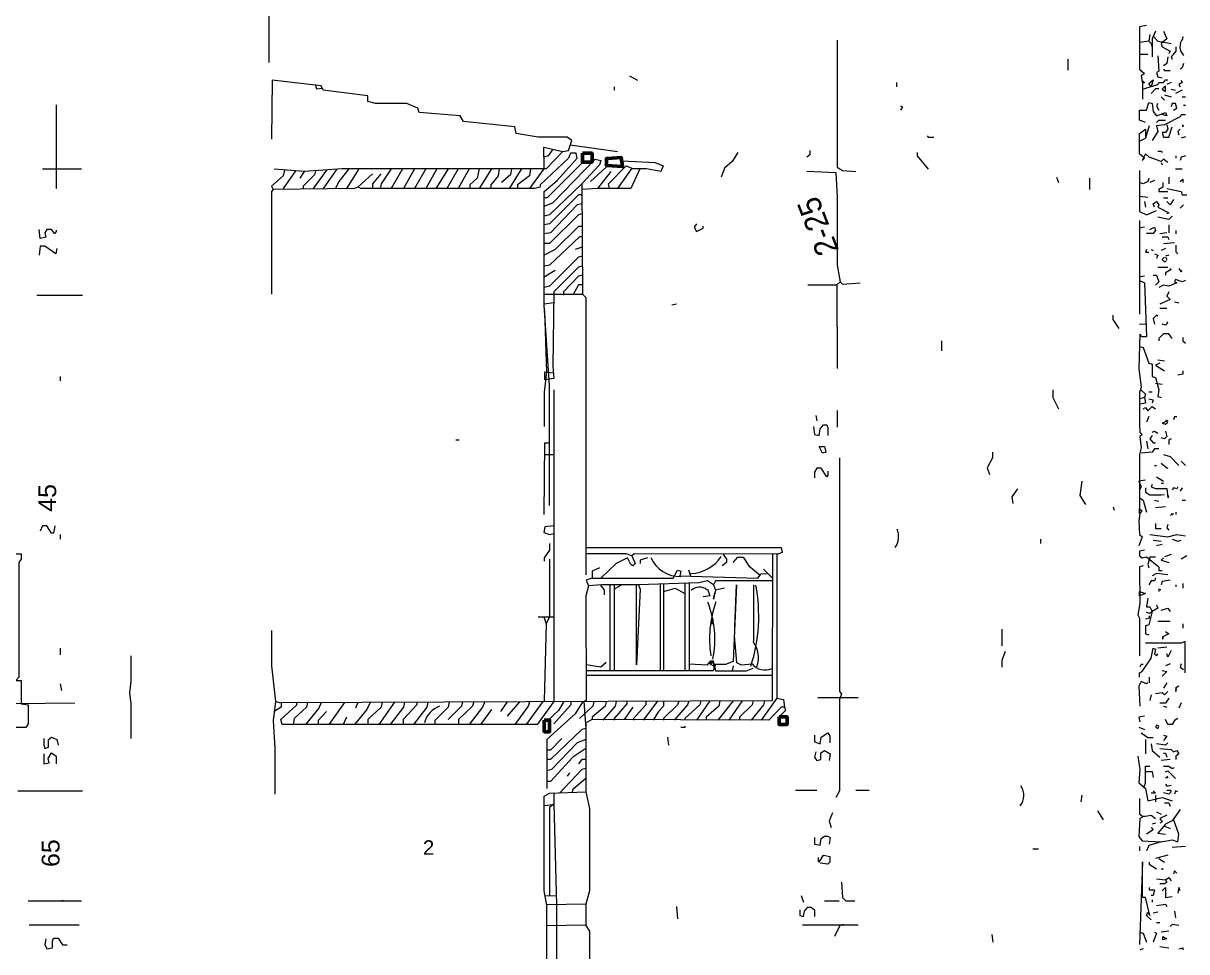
# Model space of a CAD drawing. Header units: metres. Extents: x 0.1 to 48.1, y 1.3 to 34.5.
# Drawn here: x 41.15 to 48.1, y 23.38 to 28.92 of the extents above; entities that cross this region are included whole.
import ezdxf

# ---------------------------------------------------------------- set-up
doc = ezdxf.new("R2010")
doc.units = ezdxf.units.M
doc.linetypes.add('DASHDOT', pattern=[1, 0.5, -0.25, 0, -0.25])
for name, color, linetype, lineweight in [('P2D_AXONES', 1, 'DASHDOT', 13), ('P2D_GRAMMES', 7, 'Continuous', 18), ('P2D_MIKRA', 8, 'Continuous', 13), ('P2D_TOIXOI', 7, 'Continuous', 50), ('P2D_TOXA', 7, 'Continuous', 18)]:
    doc.layers.add(name, color=color, linetype=linetype, lineweight=lineweight)
doc.layers.add('P2D_KEIMENA', color=7, linetype='Continuous')
doc.styles.add('ARIAL', font='arial.ttf')

msp = doc.modelspace()

# ---------------------------------------------------------------- linework, layer by layer
at = {"layer": 'P2D_AXONES'}
msp.add_line((46.009241, 27.359921), (46.011349, 26.394058), dxfattribs=at)
for points in [[(41.349595, 28.435366), (41.349595, 27.677356), (41.341492, 27.664058), (41.321545, 27.689846), (41.294948, 27.689846), (41.281649, 27.670707), (41.288298, 27.64411), (41.255052, 27.637461), (41.248403, 27.690654)], [(42.635536, 25.296937), (42.635536, 25.084162), (42.658037, 24.871387), (42.644738, 24.758351), (42.654594, 24.59212), (42.654594, 24.319503)]]:
    msp.add_lwpolyline(points, dxfattribs=at)
at = {"layer": 'P2D_GRAMMES'}
for p, q in [((42.620087, 29.020497), (42.620087, 28.688037)), ((47.87767, 28.854267), (47.871021, 28.814372)), ((47.871021, 28.814372), (47.81503, 28.807723)), ((47.950439, 28.810001), (47.96177, 28.815159)), ((47.81503, 28.736697), (47.864372, 28.736697)), ((47.823532, 28.640448), (47.833804, 28.631154)), ((47.872499, 28.309031), (47.850299, 28.23589)), ((44.418084, 28.19666), (44.699346, 28.156099)), ((47.81503, 28.217813), (47.850299, 28.23589)), ((41.268351, 28.051555), (41.501073, 28.051555)), ((43.156728, 28.051555), (43.083586, 27.934121)), ((43.416047, 28.051555), (43.349555, 27.934121)), ((43.489188, 28.051555), (43.422696, 27.934121)), ((43.555681, 28.051555), (43.489188, 27.934121)), ((43.622173, 28.051555), (43.555681, 27.934121)), ((43.688665, 28.051555), (43.615524, 27.934121)), ((43.748508, 28.051555), (43.682016, 27.934121)), ((43.815, 28.051555), (43.748508, 27.934121)), ((43.947984, 28.051555), (43.874843, 27.934121)), ((44.127513, 28.051555), (44.054372, 27.934121)), ((42.778013, 28.040332), (42.704581, 27.934121)), ((42.830916, 28.036414), (42.804319, 27.996518)), ((42.963307, 28.04528), (42.88411, 27.934121)), ((43.022882, 28.049271), (42.943953, 27.934121)), ((43.237886, 28.023115), (43.150079, 27.943325)), ((44.65945, 28.036414), (44.57966, 27.934121)), ((47.81503, 27.890131), (47.864372, 27.883482)), ((47.81503, 27.743848), (47.81503, 27.185314)), ((47.844424, 27.703953), (47.81503, 27.697304)), ((44.488958, 27.584282), (44.446675, 27.570969)), ((44.32699, 27.444634), (44.262406, 27.404738)), ((45.836361, 27.359921), (46.009241, 27.359921)), ((46.029188, 27.378141), (46.009241, 27.359921)), ((41.235105, 27.298351), (41.507723, 27.298351)), ((44.262406, 27.305), (44.490717, 27.305)), ((44.320951, 27.251806), (44.262406, 27.245157)), ((47.81503, 27.125833), (47.852623, 27.126807)), ((44.320951, 26.733168), (44.320951, 24.877072)), ((44.263464, 26.347268), (44.320951, 26.34707)), ((47.904267, 26.281021), (47.917565, 26.281021)), ((47.944162, 26.294319), (47.977408, 26.267723)), ((45.570393, 25.662644), (45.62538, 25.60943)), ((44.654952, 25.567746), (44.654952, 25.054943)), ((44.680498, 25.567746), (44.680498, 25.054943)), ((44.725942, 25.567746), (44.680498, 25.542958)), ((44.953846, 25.572096), (44.953932, 25.054943)), ((44.975197, 25.57282), (44.975308, 25.054943)), ((45.102218, 25.577131), (45.102475, 25.054943)), ((45.510816, 25.569555), (45.510816, 25.230445)), ((44.227251, 25.378102), (44.320951, 25.376728)), ((44.260803, 25.37761), (44.273796, 25.336832)), ((45.25123, 25.097461), (45.273401, 25.084256)), ((45.390864, 25.084162), (45.384215, 25.054943)), ((45.623956, 25.027914), (44.512652, 25.027867)), ((43.070253, 24.866356), (42.977199, 24.735691)), ((43.15007, 24.866691), (43.13678, 24.831492)), ((43.369491, 24.867612), (43.276414, 24.735691)), ((44.041077, 24.870431), (44.001178, 24.811545)), ((44.114217, 24.870737), (44.041073, 24.784948)), ((44.253848, 24.871323), (44.15411, 24.735691)), ((44.938705, 24.874197), (44.852277, 24.760787)), ((45.251213, 24.875509), (45.17144, 24.760787)), ((45.390872, 24.876095), (45.297775, 24.760787)), ((45.444037, 24.876318), (45.364267, 24.760787)), ((45.651816, 24.891335), (45.557094, 24.760787)), ((45.896204, 24.896941), (46.135576, 24.896941)), ((43.947984, 24.824843), (43.881492, 24.735691)), ((44.792435, 24.838141), (44.739238, 24.764239)), ((43.083586, 24.778298), (43.063639, 24.735691)), ((41.507723, 24.336126), (41.122068, 24.336126)), ((44.262406, 24.251953), (44.316848, 24.25653)), ((47.961286, 24.129147), (47.997356, 24.113377)), ((41.181911, 23.681909), (41.501073, 23.681909)), ((41.394686, 23.681909), (41.381387, 23.681909)), ((44.267735, 23.711523), (44.334361, 23.714001)), ((45.936099, 23.681909), (46.022539, 23.681909)), ((44.511017, 23.66123), (44.277519, 23.657377)), ((41.18856, 23.538583), (41.487775, 23.538583)), ((44.278024, 23.534895), (44.511017, 23.538583)), ((45.803115, 23.538583), (46.135576, 23.538583)), ((46.029188, 23.538583), (45.995942, 23.468403)), ((46.049136, 23.538583), (46.035838, 23.538583))]:
    msp.add_line(p, q, dxfattribs=at)
for points in [[(47.857723, 28.907461), (47.81503, 28.900812), (47.81503, 28.648141), (47.844424, 28.621545), (47.824476, 28.608246), (47.832916, 28.561702)], [(46.011349, 28.821021), (46.011349, 28.06301), (46.042487, 28.043063), (46.122277, 28.036414)], [(47.910916, 28.874215), (47.89142, 28.82767), (47.89142, 28.721283)], [(47.898077, 28.843561), (47.924215, 28.814372), (48.004005, 28.801073)], [(47.957461, 28.874215), (47.977408, 28.82767), (47.944162, 28.801073), (47.950812, 28.781126), (47.997356, 28.754529), (47.990707, 28.74123), (47.990707, 28.74123)], [(48.072935, 28.834319), (48.072935, 28.840969), (48.072935, 28.834319)], [(47.871021, 28.814372), (47.884319, 28.801073), (47.89142, 28.774476)], [(44.260497, 28.122853), (44.260497, 28.182696), (44.373534, 28.156099), (44.40678, 28.162749), (44.426728, 28.222592), (44.400131, 28.241255), (44.227251, 28.241255), (44.094267, 28.262487), (44.087618, 28.302382), (43.781754, 28.335628), (43.761806, 28.368874), (43.515785, 28.388822), (43.509136, 28.415419), (43.442644, 28.442391), (43.256466, 28.442391), (43.21041, 28.455314), (43.21041, 28.48856), (42.943953, 28.521806), (42.930654, 28.548403), (42.638089, 28.581649), (42.635536, 28.229241)], [(42.898578, 28.552048), (42.904058, 28.529362), (42.938271, 28.53317)], [(47.829357, 28.581329), (47.844424, 28.568351), (47.832916, 28.561702), (47.832916, 28.468613)], [(47.832916, 28.528455), (47.924215, 28.555052), (47.930864, 28.568351), (47.957461, 28.568351), (47.970759, 28.583201), (47.984058, 28.583201)], [(47.851073, 28.328979), (47.81503, 28.342277), (47.81503, 28.40212), (47.857723, 28.40212), (47.871021, 28.448665), (47.890969, 28.442016), (47.897618, 28.395471), (47.917565, 28.368874), (47.970759, 28.388822), (47.977408, 28.368874), (47.944527, 28.378985)], [(48.090445, 28.375524), (48.063848, 28.375524), (48.057199, 28.362225), (47.96411, 28.315681), (47.917565, 28.309031), (47.924215, 28.275785), (47.890969, 28.222592)], [(47.917565, 28.328979), (47.930864, 28.342277), (47.97005, 28.342277), (47.97005, 28.342277)], [(47.984058, 28.089607), (47.957461, 28.109555), (47.944162, 28.096257), (47.872499, 28.122853), (47.851073, 28.142801), (47.831126, 28.102906), (47.844424, 28.116204), (47.81503, 28.142801), (47.81503, 28.262487), (47.850299, 28.289084), (47.850299, 28.23589)], [(47.977408, 28.315681), (47.984058, 28.289084), (47.970759, 28.269136), (47.950812, 28.269136), (47.957461, 28.241255), (47.990707, 28.241255), (48.010654, 28.302382)], [(44.294804, 26.041649), (44.294804, 26.759764), (44.262406, 27.238508), (44.262406, 27.916728), (44.340288, 27.98322), (44.459974, 28.116204), (44.453325, 28.145202), (44.420079, 28.145202), (44.40678, 28.116204), (44.238721, 27.956623), (44.238721, 27.943325), (44.207304, 27.934121), (43.170026, 27.934121), (43.150079, 27.943325), (43.130131, 27.934121), (42.644738, 27.930026)], [(44.313691, 28.169398), (44.287094, 28.129503), (44.260497, 28.122853), (44.260497, 28.051555), (43.05699, 28.051555), (42.830916, 28.036414), (42.651387, 28.049712)], [(44.373534, 28.156099), (44.273796, 28.051555), (44.260497, 28.051555), (44.174058, 27.934121)], [(43.096885, 28.051555), (43.037042, 27.976571), (43.017094, 27.934121)], [(43.349555, 28.051555), (43.289712, 27.963272), (43.283063, 27.934121)], [(43.874843, 28.051555), (43.861545, 27.996518), (43.818325, 27.956623), (43.818325, 27.934121)], [(43.994529, 28.051555), (43.98788, 28.009817), (43.943364, 27.956623), (43.943364, 27.934121)], [(44.06767, 28.051555), (44.061021, 28.016466), (44.007827, 27.969921)], [(44.180707, 28.051555), (44.174058, 28.009817), (44.102329, 27.956623), (44.102329, 27.934121)], [(44.262406, 27.830288), (44.313691, 27.850236), (44.566361, 28.109555), (44.599607, 28.102906), (44.592958, 28.076309), (44.486571, 27.963272), (44.293743, 27.777094), (44.262406, 27.770445)], [(44.49322, 28.092582), (44.280445, 27.879968), (44.262406, 27.879968)], [(44.832515, 28.052348), (44.779136, 27.934121), (44.57966, 27.934121), (44.490717, 27.930026)], [(44.652801, 27.934121), (44.646152, 27.963272), (44.752539, 28.06966), (44.785785, 28.056361), (44.699346, 27.934121)], [(44.725022, 28.100297), (44.925419, 28.089607), (44.971963, 28.06966), (44.958665, 28.036414), (44.872225, 28.051555), (44.783466, 28.053328)], [(42.711883, 28.045231), (42.704581, 28.009817), (42.635536, 27.949974), (42.644738, 27.930026)], [(42.897111, 28.040847), (42.890759, 28.016466), (42.82399, 27.949974), (42.82399, 27.934121)], [(43.287983, 28.023115), (43.237886, 27.963272), (43.237886, 27.934121)], [(45.829712, 28.039169), (46.002592, 28.029764), (46.011349, 27.883482), (46.011349, 27.47788), (46.029188, 27.378141)], [(47.81503, 28.043063), (47.81503, 27.797042), (47.857723, 27.777094), (47.917565, 27.803691)], [(47.871021, 27.995038), (47.864372, 27.976571), (47.837775, 27.963272), (47.81503, 27.969921)], [(42.644738, 27.930026), (42.635536, 27.916728), (42.635536, 27.305)], [(44.486571, 27.963272), (44.490717, 27.305), (44.511017, 27.285052), (44.511017, 25.629398)], [(44.486988, 27.89705), (44.466623, 27.897048), (44.293743, 27.723901), (44.262406, 27.717251)], [(44.487325, 27.843591), (44.459974, 27.836937), (44.300393, 27.670707), (44.262406, 27.664058)], [(44.487701, 27.783751), (44.466623, 27.777094), (44.293743, 27.606935), (44.262406, 27.606935)], [(44.488182, 27.707509), (44.466623, 27.707499), (44.32699, 27.570969), (44.262406, 27.537723)], [(44.488566, 27.646492), (44.473272, 27.646479), (44.293743, 27.47788), (44.262406, 27.47123)], [(44.489293, 27.53109), (44.466623, 27.524424), (44.293743, 27.351545), (44.262406, 27.344895)], [(44.48967, 27.47125), (44.466623, 27.464581), (44.320951, 27.318298), (44.313691, 26.872801), (44.32034, 26.79966), (44.267147, 26.79301), (44.267147, 26.839555), (44.317234, 26.833832)], [(44.490005, 27.418058), (44.466623, 27.411387), (44.377376, 27.318298), (44.377376, 27.298351)], [(44.490371, 27.359944), (44.466623, 27.359921), (44.433377, 27.298351)], [(46.029188, 27.378141), (46.042487, 27.364843), (46.148874, 27.371492)], [(47.844424, 27.411387), (47.81503, 27.404738), (47.81503, 27.384791), (47.844424, 27.371492), (47.857723, 27.049068), (47.831126, 27.049068), (47.817827, 27.065628), (47.811178, 26.859503), (47.824476, 26.746466), (47.81503, 26.719869), (47.81503, 26.527042), (47.817827, 26.480497), (47.831126, 26.467199), (47.817827, 26.453901), (47.824476, 26.387408), (47.81503, 26.347513), (47.81503, 25.995105), (47.81503, 26.021702), (47.831126, 26.008403), (47.817827, 25.995105), (47.811178, 25.94856), (47.81503, 25.86877), (47.831126, 25.855471), (47.811178, 25.802277)], [(44.265284, 27.204193), (44.276652, 26.837971), (44.262406, 26.719869), (44.262406, 26.513743)], [(47.81503, 27.019084), (47.81503, 26.992487), (47.837775, 26.985838), (47.871021, 26.892749), (47.89142, 26.886099), (47.89142, 26.812958), (47.910916, 26.806309), (47.930864, 26.733168), (47.924215, 26.693272), (47.944162, 26.686623)], [(47.820282, 26.734657), (47.851073, 26.706571), (47.844424, 26.686623), (47.81503, 26.679974)], [(47.844424, 26.686623), (47.850299, 26.653377), (47.81503, 26.646728)], [(44.262406, 25.988455), (44.267147, 26.415819), (44.294804, 26.415819)], [(46.025665, 26.327565), (46.025665, 24.93123), (46.035838, 24.917932), (46.025665, 24.884686), (46.025665, 24.33945), (46.002592, 24.299555)], [(46.937914, 26.360812), (46.937914, 26.327565), (46.906885, 26.267723), (46.920183, 26.227827)], [(47.977408, 26.267723), (47.984058, 26.264352), (47.977408, 26.267723)], [(47.472068, 26.187932), (47.45877, 26.101492), (47.492016, 26.048298)], [(47.851073, 26.194581), (47.811178, 26.187932), (47.824476, 26.154686), (47.81503, 26.134738), (47.81503, 26.088194), (47.837775, 26.074895), (47.857723, 26.001754)], [(47.89142, 26.167984), (47.884319, 26.154686), (47.910916, 26.144271), (47.977408, 26.144271), (47.984058, 26.088194), (47.990707, 26.094843), (47.981541, 26.10942)], [(44.320951, 25.921963), (44.267147, 25.915314), (44.260497, 25.882068), (44.293743, 25.86877), (44.320951, 25.875419)], [(47.87767, 25.86877), (47.984058, 25.855471), (48.037251, 25.86877), (48.090445, 25.86212)], [(44.511017, 25.790916), (45.67678, 25.790916), (45.683429, 25.762382), (45.651816, 25.749084), (45.651816, 24.891335), (45.690079, 24.884686), (45.696728, 24.838141)], [(39.967158, 25.753866), (41.141913, 25.753866), (41.142016, 25.722487), (41.126904, 25.702539), (41.126904, 25.01767), (41.10877, 24.997723), (41.141913, 24.997723), (41.142016, 24.858089), (41.181911, 24.85144), (41.181911, 24.738403), (41.168613, 24.717305), (39.991702, 24.717305), (39.982905, 24.645314), (39.982905, 24.359398), (39.951806, 24.346099), (39.91856, 24.299555)], [(45.625728, 25.751681), (45.623586, 24.877072), (42.684634, 24.864738), (42.658037, 24.871387)], [(44.294804, 25.722487), (44.294804, 25.378102), (44.273796, 25.336832), (44.262406, 24.877072)], [(45.657787, 25.751596), (44.799084, 25.753866), (44.785785, 25.742435), (44.752539, 25.753866), (44.511017, 25.753866)], [(44.785785, 25.742435), (44.805733, 25.69589), (44.792435, 25.682592), (44.779136, 25.689241), (44.759188, 25.729136), (44.692696, 25.69589), (44.599607, 25.608018)], [(44.878874, 25.729136), (44.83505, 25.715838), (44.83505, 25.69589), (44.83505, 25.69589)], [(45.331012, 25.75246), (45.344319, 25.729136), (45.349639, 25.722487), (45.349639, 25.702539), (45.324372, 25.682592)], [(45.390864, 25.702539), (45.417461, 25.734532), (45.450707, 25.734532), (45.483953, 25.682592), (45.551118, 25.62712)], [(44.592958, 25.669293), (44.54868, 25.649346), (44.54868, 25.60945), (44.513168, 25.596152), (44.526466, 25.562906), (44.511017, 25.503063), (44.513168, 24.878037), (44.499865, 24.872356), (44.511017, 24.711806), (44.511017, 24.332801), (44.531934, 24.233063), (44.531934, 23.741021), (44.511017, 23.66123), (44.511017, 23.534895), (44.531934, 23.501649), (44.531934, 21.101283), (44.519817, 21.087984), (44.526466, 20.968298), (44.49322, 20.955), (44.358688, 20.815366), (44.358688, 20.79556)], [(44.54868, 25.60945), (44.819031, 25.608018), (45.031806, 25.608018), (45.058403, 25.655995), (45.078351, 25.649346), (45.071702, 25.622749), (45.537147, 25.608018), (45.557094, 25.635289), (45.592599, 25.637266)], [(45.137707, 25.62066), (45.124895, 25.655995), (45.124895, 25.655995)], [(47.837775, 25.682592), (47.81503, 25.675942), (47.817827, 25.456518), (47.804529, 25.390026), (47.81503, 25.370079), (47.81503, 25.144005)], [(45.399418, 25.317346), (45.410203, 25.569555), (45.390583, 25.110759), (45.344319, 25.092154), (45.284476, 25.092154), (45.271178, 25.054943), (44.512559, 25.054895)], [(45.272563, 25.569555), (45.237932, 25.592116), (45.184738, 25.579931), (44.825681, 25.567746), (44.606257, 25.567746), (44.526466, 25.562906)], [(44.599339, 25.567327), (44.620549, 25.536309), (44.620549, 25.509712)], [(44.825681, 25.567746), (44.83505, 25.542958), (44.812616, 25.090812), (44.812616, 25.567746)], [(45.128166, 25.578011), (45.128453, 25.054943), (45.111597, 25.054933)], [(45.625337, 25.592095), (45.284476, 25.592116), (45.272563, 25.569555), (45.284476, 25.536309)], [(44.975207, 25.529658), (45.045105, 25.549607), (45.102248, 25.516366)], [(45.237932, 25.542958), (45.25123, 25.503063), (45.211335, 25.496414)], [(45.33767, 25.549607), (45.284476, 25.536309), (45.272563, 25.483115), (45.281071, 25.521105)], [(45.397147, 25.264249), (45.410203, 25.10411), (45.437408, 25.090812), (45.503901, 25.097461)], [(48.087425, 25.044267), (48.087425, 25.230445), (48.063848, 25.220148), (47.851073, 25.220148)], [(41.795915, 25.144005), (41.795915, 24.991073), (41.78699, 24.924581), (41.795915, 24.858089), (41.795915, 24.651963)], [(47.81503, 25.01767), (47.81503, 25.044267), (47.831126, 25.050916), (47.884319, 25.130707), (47.897618, 25.19055), (47.910916, 25.183901), (47.904267, 25.157304), (47.917565, 25.144005), (47.924215, 25.157304)], [(44.632853, 25.10411), (44.599607, 25.077513), (44.512436, 25.090763)], [(45.12843, 25.097455), (45.237932, 25.090812), (45.25788, 25.115192), (45.271178, 25.115192), (45.284476, 25.054943), (45.470654, 25.054943), (45.51055, 25.070864)], [(45.271178, 25.115192), (45.25123, 25.097461), (45.272563, 25.10411), (45.274273, 25.063604)], [(47.847405, 24.981902), (47.864372, 24.984424), (47.857723, 24.977775), (47.824476, 24.991073), (47.811178, 24.964476), (47.817827, 24.844791)], [(41.461178, 24.861896), (37.55144, 24.818344), (36.201649, 24.818344), (36.121859, 24.717305)], [(42.692226, 24.86477), (42.692255, 24.838141), (42.651092, 24.812361)], [(44.320339, 24.871602), (44.220602, 24.735691), (42.697932, 24.735691), (42.691283, 24.765), (42.785638, 24.85144), (42.785636, 24.865162)], [(42.850861, 24.865436), (42.844215, 24.838141), (42.771073, 24.771649), (42.764424, 24.735691)], [(42.93065, 24.865771), (42.917356, 24.831492), (42.837565, 24.735691)], [(43.22321, 24.866998), (43.203272, 24.824843), (43.130131, 24.735691)], [(43.29635, 24.867305), (43.289712, 24.838141), (43.21041, 24.765), (43.21041, 24.735691)], [(43.429332, 24.867863), (43.422696, 24.838141), (43.342906, 24.735691)], [(43.501616, 24.868167), (43.50163, 24.85144), (43.420203, 24.765), (43.420203, 24.735691)], [(43.568963, 24.868449), (43.56233, 24.838141), (43.482539, 24.735691)], [(43.695296, 24.868979), (43.688665, 24.838141), (43.60929, 24.758351), (43.60929, 24.735691)], [(43.775086, 24.869314), (43.768455, 24.844791), (43.688542, 24.765), (43.688542, 24.765)], [(43.841604, 24.869593), (43.834948, 24.844791), (43.75193, 24.765), (43.75193, 24.735691)], [(43.908095, 24.869872), (43.894791, 24.838141), (43.815, 24.735691)], [(44.174059, 24.870989), (44.167408, 24.844791), (44.087618, 24.735691)], [(44.632847, 24.872914), (44.626204, 24.844791), (44.54868, 24.778298), (44.54868, 24.765), (44.511017, 24.745052), (44.511017, 24.711806), (44.486571, 24.705157), (44.300393, 24.525326), (44.278024, 24.525326)], [(44.493188, 24.872328), (44.446675, 24.798246), (44.278024, 24.645314), (44.278024, 24.352749)], [(44.380181, 24.871854), (44.346937, 24.818194), (44.287094, 24.760787)], [(44.42051, 24.872023), (44.420512, 24.85144), (44.32034, 24.738403)], [(44.559707, 24.872607), (44.553063, 24.844791), (44.473272, 24.771649)], [(44.692689, 24.873165), (44.686047, 24.844791), (44.612906, 24.760787)], [(44.756342, 24.873432), (44.75635, 24.858089), (44.680498, 24.771649), (44.680498, 24.760787)], [(44.869023, 24.873905), (44.869033, 24.85144), (44.795139, 24.771649), (44.795139, 24.760787)], [(44.975324, 24.874351), (44.975308, 24.844791), (44.945366, 24.811545), (44.91212, 24.760787)], [(45.065038, 24.874728), (45.058403, 24.85144), (44.975308, 24.771649), (44.975308, 24.760787)], [(45.124908, 24.874979), (45.118246, 24.85144), (45.038455, 24.760787)], [(45.19802, 24.875286), (45.191387, 24.85144), (45.102475, 24.771649), (45.102475, 24.760787)], [(45.311055, 24.87576), (45.304424, 24.844791), (45.22874, 24.778298), (45.22874, 24.760787)], [(45.510556, 24.876597), (45.503901, 24.85144), (45.428958, 24.778298), (45.428958, 24.760787)], [(45.577047, 24.876876), (45.570393, 24.85144), (45.497251, 24.760787)], [(42.963901, 24.811545), (42.913125, 24.758351), (42.913125, 24.735691)], [(45.696728, 24.838141), (45.67678, 24.837765), (45.603639, 24.760787), (44.54868, 24.765)], [(45.696728, 24.838141), (45.703377, 24.818194), (45.664728, 24.780197)], [(44.366885, 24.651963), (44.300393, 24.581282), (44.278024, 24.581282)], [(44.511017, 24.645314), (44.459974, 24.625366), (44.307042, 24.465785), (44.278024, 24.459136)], [(44.511017, 24.59212), (44.433377, 24.538927), (44.300393, 24.393702), (44.278024, 24.393702)], [(44.511017, 24.525326), (44.486571, 24.525326), (44.466623, 24.499031)], [(47.804529, 24.545576), (47.817827, 24.465785), (47.811178, 24.385995), (47.850299, 24.352749), (47.864372, 24.279607)], [(44.511017, 24.472435), (44.486571, 24.465785), (44.353586, 24.324224)], [(47.828743, 24.371068), (47.844424, 24.366047), (47.850299, 24.385995), (47.850299, 24.485733), (47.87767, 24.485683)], [(47.850299, 24.454789), (47.890969, 24.454789), (47.897618, 24.419241)], [(44.511017, 24.412592), (44.433377, 24.346099), (44.426728, 24.324224)], [(42.704581, 21.091282), (44.267147, 21.091282), (44.278024, 21.167775), (44.278024, 23.654581), (44.262406, 23.741021), (44.262406, 24.306204), (44.293743, 24.324224), (44.511017, 24.332801)], [(44.320461, 24.325278), (44.320951, 24.25966), (44.294804, 24.239712), (44.294804, 23.71382)], [(47.856495, 24.320546), (47.864372, 24.279607), (47.950812, 24.299555), (48.010654, 24.279607)], [(44.320951, 24.25966), (44.33574, 23.657906), (44.340288, 21.101283)], [(47.81503, 24.292906), (47.81503, 24.199817), (47.837775, 24.186518), (47.884319, 24.193168), (47.910916, 24.17322)], [(47.84336, 24.187316), (47.817827, 24.17322), (47.811178, 24.066832), (47.831126, 24.040236), (47.944162, 24.033586), (48.010654, 24.046885), (48.043901, 24.033586), (48.05055, 24.080131), (48.018152, 24.170632)], [(48.057199, 24.226414), (48.010654, 24.159921), (47.970759, 24.139974), (47.924215, 24.08678), (47.97005, 24.080131), (47.97005, 24.080131)], [(47.944162, 24.033586), (47.871021, 24.011437), (47.857723, 23.980393), (47.857723, 23.980393)], [(47.884319, 23.568141), (47.857723, 23.594738), (47.864372, 23.614686), (47.87767, 23.594738), (47.851073, 23.701126), (47.832916, 23.701126), (47.832916, 23.915629), (47.81503, 23.421859)], [(46.035838, 23.794215), (46.042487, 23.701126), (46.062435, 23.681909), (46.115628, 23.681909)], [(47.81503, 23.495), (47.837775, 23.488351), (47.857723, 23.435157)], [(41.288298, 23.455105), (41.281649, 23.421859), (41.294948, 23.395262), (41.327938, 23.401911), (41.327938, 23.441806), (41.334843, 23.458833), (41.36144, 23.458833), (41.388037, 23.419921), (41.414634, 23.419921)]]:
    msp.add_lwpolyline(points, dxfattribs=at)
for points in [[(47.871021, 28.561702), (47.897618, 28.583201), (47.884319, 28.541754)], [(47.81503, 25.52966), (47.851073, 25.516361), (47.81503, 25.503063)], [(45.271178, 25.363429), (45.25788, 25.338051), (45.271178, 25.338051)]]:
    msp.add_lwpolyline(points, close=True, dxfattribs=at)
at = {"layer": 'P2D_MIKRA'}
for p, q in [((47.388399, 28.707984), (47.388399, 28.641492)), ((44.772487, 28.608246), (44.819031, 28.581649)), ((44.680498, 28.541754), (44.680498, 28.521806)), ((46.36529, 28.568351), (46.36529, 28.541754)), ((48.004005, 28.568351), (47.977408, 28.555052)), ((47.944162, 28.481911), (47.96411, 28.461963)), ((47.96411, 28.495209), (48.004005, 28.481911)), ((48.004005, 28.528455), (48.030602, 28.521806)), ((48.070497, 28.521806), (48.030602, 28.501859)), ((48.070497, 28.482422), (48.090445, 28.482422)), ((48.090445, 28.242539), (48.063848, 28.23589)), ((48.032217, 28.129503), (48.032217, 28.116204)), ((44.632853, 28.06301), (44.539764, 27.976571)), ((47.944162, 28.089607), (47.950812, 28.076309)), ((48.030602, 28.051555), (48.070497, 28.051555)), ((47.319136, 28.003168), (47.332435, 27.969921)), ((47.516396, 27.996518), (47.516396, 27.930026)), ((47.904267, 27.98322), (47.87767, 27.969921)), ((47.989523, 28.003168), (47.989523, 27.963272)), ((47.844424, 27.856885), (47.851073, 27.823639)), ((47.957461, 27.879968), (47.984058, 27.879968)), ((48.077147, 27.836937), (48.057199, 27.81699)), ((47.989523, 27.717251), (47.989523, 27.670707)), ((47.977408, 27.670707), (47.937513, 27.664058)), ((48.032217, 27.684005), (48.032217, 27.664058)), ((47.884319, 27.570969), (47.897618, 27.564319)), ((47.970759, 27.577618), (47.944162, 27.564319)), ((48.023953, 27.610864), (47.957461, 27.604215)), ((47.990707, 27.537723), (47.970759, 27.531073)), ((47.970759, 27.524424), (47.977408, 27.511126)), ((47.924215, 27.464581), (47.984058, 27.464581)), ((45.051754, 27.245157), (45.025157, 27.238508)), ((47.937513, 27.220521), (47.977408, 27.220521)), ((48.023953, 27.258455), (48.05055, 27.251806)), ((46.632733, 27.025733), (46.632733, 26.96589)), ((47.924215, 26.912696), (47.96411, 26.906047)), ((41.373757, 26.812958), (41.373757, 26.786361)), ((47.910916, 26.773063), (47.950812, 26.766414)), ((47.871021, 26.721446), (47.890969, 26.721446)), ((45.882906, 26.580236), (45.889555, 26.54699)), ((47.871021, 26.573586), (47.857723, 26.54034)), ((43.735209, 26.433953), (43.755157, 26.433953)), ((47.857723, 26.427304), (47.864372, 26.380759)), ((48.063848, 26.307618), (48.090445, 26.281021)), ((47.917565, 26.214529), (47.957461, 26.187932)), ((44.511017, 26.12144), (44.511017, 26.101492)), ((47.944162, 26.176188), (47.957461, 26.176188)), ((48.070497, 26.148037), (48.057199, 26.128089)), ((47.904267, 26.074895), (47.930864, 26.068246)), ((48.070497, 26.075117), (48.090445, 26.075117)), ((47.658246, 26.035), (47.664895, 26.015052)), ((47.970759, 26.035), (47.910916, 26.028351)), ((48.032217, 26.001754), (48.032217, 25.988455)), ((41.373757, 25.86877), (41.373757, 25.842173)), ((47.225097, 25.842173), (47.225097, 25.815576)), ((47.897618, 25.835524), (47.944162, 25.828874)), ((47.950812, 25.808927), (47.917565, 25.802277)), ((48.004005, 25.749084), (47.96411, 25.735785)), ((48.097094, 25.742435), (48.063848, 25.722487)), ((48.032217, 25.569555), (48.032217, 25.556257)), ((48.072935, 25.576204), (48.072935, 25.549607)), ((47.924215, 25.351915), (47.997356, 25.351915)), ((46.993427, 25.303586), (46.993427, 25.203848)), ((48.072935, 25.336832), (48.072935, 25.310236)), ((41.373757, 25.19055), (41.373757, 25.150654)), ((47.977408, 25.197199), (47.924215, 25.19055)), ((47.997356, 25.097461), (47.970759, 25.084162)), ((47.872499, 25.01767), (47.872499, 24.984424)), ((41.374738, 24.977775), (41.381387, 24.93788)), ((47.977408, 24.984424), (47.957461, 24.951178)), ((47.884319, 24.911283), (47.87767, 24.878037)), ((48.063848, 24.864738), (48.05055, 24.831492)), ((47.957461, 24.844791), (47.977408, 24.838141)), ((44.99856, 24.658613), (45.005209, 24.612068)), ((47.811178, 24.718455), (47.844424, 24.705157)), ((47.850299, 24.645314), (47.850299, 24.558874)), ((47.997356, 24.525628), (47.944162, 24.518979)), ((44.413429, 24.445838), (44.400131, 24.42589)), ((45.76322, 24.343281), (45.889555, 24.343281)), ((46.122277, 24.343281), (46.202068, 24.343281)), ((47.472068, 24.312853), (47.465419, 24.272958)), ((47.910589, 24.312853), (47.910589, 24.272958)), ((47.565157, 24.219764), (47.598403, 24.166571)), ((47.917565, 24.213115), (47.944162, 24.199817)), ((47.910916, 24.146623), (47.890969, 24.139974)), ((47.179503, 23.992885), (47.212749, 23.992885)), ((47.81503, 24.00699), (47.81503, 23.980393)), ((48.090445, 24.00699), (48.010654, 24.00034)), ((47.984058, 23.953796), (47.910916, 23.933848)), ((47.930864, 23.933848), (47.96411, 23.913901)), ((47.944162, 23.874005), (47.957461, 23.874005)), ((45.796466, 23.714424), (45.809764, 23.674529)), ((47.89142, 23.687827), (47.89142, 23.674529)), ((45.051754, 23.647932), (45.058403, 23.574791)), ((47.924215, 23.614686), (47.897618, 23.608037)), ((48.023953, 23.621335), (48.030602, 23.58144)), ((47.917565, 23.552455), (47.937513, 23.552455)), ((46.933482, 23.481702), (46.940131, 23.435157)), ((47.990707, 23.501649), (47.944162, 23.495)), ((47.937513, 23.40856), (47.990707, 23.401911)), ((47.837775, 23.395262), (47.817827, 23.388613))]:
    msp.add_line(p, q, dxfattribs=at)
for points in [[(48.032217, 28.781126), (48.032217, 28.754529), (48.004005, 28.721283), (48.010654, 28.707984)], [(47.924215, 28.727932), (47.930864, 28.634843), (47.917565, 28.628194), (47.924215, 28.601597), (47.950812, 28.594948)], [(47.984058, 28.721283), (47.977408, 28.681387), (47.957461, 28.668089)], [(48.077147, 28.681387), (48.070497, 28.654791), (48.057199, 28.648141)], [(47.957461, 28.648141), (47.96411, 28.639592), (47.997356, 28.639592)], [(48.063848, 28.581649), (48.070497, 28.568351), (48.05055, 28.555052), (48.057199, 28.541754)], [(47.930864, 28.529362), (47.910916, 28.529362), (47.884319, 28.501859)], [(46.388246, 28.428717), (46.401545, 28.422068), (46.388246, 28.40212)], [(47.924215, 28.442016), (47.917565, 28.428717), (47.930864, 28.40212)], [(48.017304, 28.40212), (48.037251, 28.415419), (48.030602, 28.442391), (48.010654, 28.442391), (48.004005, 28.422068)], [(48.083796, 28.435366), (48.090445, 28.429825), (48.077147, 28.429825)], [(48.057199, 28.289084), (48.043901, 28.275785), (48.05055, 28.255838)], [(48.072935, 28.302382), (48.072935, 28.315681), (48.072935, 28.302382)], [(46.547827, 28.249188), (46.554476, 28.241255), (46.587723, 28.241255)], [(45.417461, 28.14945), (45.384215, 28.096257), (45.33767, 28.056361), (45.317723, 28.003168)], [(45.847475, 28.162749), (45.847475, 28.136152), (45.829712, 28.122853)], [(46.488782, 28.14945), (46.488782, 28.129503), (46.554476, 28.049712)], [(47.924215, 28.157913), (47.944162, 28.157913), (47.950812, 28.14945)], [(48.090445, 28.129503), (48.063848, 28.122853), (48.057199, 28.102906)], [(48.057199, 27.976571), (48.072935, 27.989869), (48.072935, 27.969921)], [(47.954488, 27.969921), (47.954488, 27.943325), (47.930435, 27.930026), (47.930435, 27.916251), (47.984058, 27.916251)], [(47.977408, 27.934121), (48.063848, 27.916728), (48.070497, 27.897048), (48.097094, 27.897048)], [(47.904267, 27.823639), (47.897618, 27.843586), (47.917565, 27.856885), (47.930864, 27.836937), (47.924215, 27.823639), (47.990707, 27.790393), (47.977408, 27.783743)], [(48.017304, 27.870183), (47.997356, 27.836937), (47.977408, 27.856885)], [(45.17144, 27.723901), (45.158141, 27.703953), (45.17144, 27.677356), (45.210856, 27.697304), (45.210856, 27.710602)], [(48.010654, 27.770445), (47.990707, 27.750497), (47.924215, 27.763796)], [(47.87767, 27.690654), (47.904267, 27.703953), (47.910916, 27.684005), (47.897618, 27.667249), (47.857723, 27.667249)], [(47.950812, 27.646479), (47.984058, 27.646479), (47.990707, 27.630812)], [(41.354791, 27.577618), (41.348141, 27.544372), (41.281649, 27.590701), (41.255052, 27.590701), (41.248403, 27.537723)], [(47.857723, 27.570969), (47.851073, 27.554098), (47.871021, 27.554098)], [(48.032217, 27.597565), (48.032217, 27.55767), (48.043901, 27.544372)], [(47.904267, 27.544372), (47.924215, 27.537723), (47.917565, 27.517775)], [(47.96411, 27.524424), (47.950812, 27.511126), (47.96411, 27.497827), (47.977408, 27.504476)], [(47.997356, 27.457932), (48.004005, 27.451283), (47.97005, 27.431335), (47.97005, 27.418037)], [(48.05055, 27.457932), (48.063848, 27.437984), (48.070497, 27.444634)], [(47.897618, 27.418037), (47.917565, 27.418037), (47.930864, 27.378141), (47.910916, 27.358194)], [(48.090445, 27.384791), (48.070497, 27.378141), (48.030602, 27.39144), (48.023953, 27.378141), (48.037251, 27.371492), (47.990707, 27.351545), (47.957461, 27.358194), (47.930864, 27.344895)], [(47.990707, 27.318298), (47.977408, 27.291702), (47.997356, 27.271754), (47.937513, 27.245157)], [(47.656999, 27.178665), (47.656999, 27.152068), (47.691492, 27.098874)], [(47.924215, 27.172016), (47.917565, 27.178665), (47.897618, 27.158717), (47.904267, 27.125471)], [(47.977408, 27.13877), (47.984058, 27.13212), (47.970759, 27.118822), (47.950812, 27.125471)], [(48.010654, 27.039031), (47.990707, 27.066956), (47.957461, 27.066956), (47.930435, 27.039031), (47.930435, 27.025733)], [(48.072935, 27.045681), (48.072935, 27.025733), (48.090445, 27.012435)], [(47.937513, 26.892749), (47.910916, 26.87945), (47.96411, 26.846204)], [(48.072935, 26.846204), (48.072935, 26.826257), (48.043901, 26.819607)], [(47.298542, 26.733168), (47.298542, 26.686623), (47.332435, 26.620131)], [(47.871021, 26.679974), (47.897618, 26.673325), (47.890969, 26.653377)], [(47.837775, 26.620131), (47.851073, 26.62678), (47.864372, 26.606832), (47.890969, 26.633429), (47.910916, 26.620131)], [(47.970759, 26.553639), (47.984058, 26.54699), (47.950812, 26.533691), (47.970759, 26.527042), (47.984058, 26.54034)], [(48.037251, 26.571422), (48.023953, 26.571422), (48.017304, 26.553639)], [(45.869607, 26.513743), (45.876257, 26.467199), (45.902853, 26.46055), (45.909503, 26.500445), (45.92945, 26.523939), (45.949398, 26.523939), (45.955512, 26.507094), (45.955512, 26.46055)], [(47.890969, 26.46055), (47.87767, 26.440602), (47.897618, 26.415819), (47.910916, 26.415819)], [(47.890969, 26.480497), (47.904267, 26.487147), (47.924215, 26.473848)], [(47.970759, 26.487147), (47.977408, 26.453901), (47.96411, 26.440602), (47.944162, 26.447251)], [(48.004005, 26.440602), (47.989523, 26.433953), (47.989523, 26.407356)], [(47.930864, 26.380759), (47.904267, 26.380759), (47.890969, 26.360812), (47.824476, 26.354162)], [(47.957461, 26.347513), (47.997356, 26.334215), (48.05055, 26.281021)], [(45.955512, 26.247775), (45.955512, 26.221178), (45.949398, 26.214529), (45.916152, 26.264352), (45.889555, 26.264352), (45.875069, 26.241126), (45.875069, 26.20788)], [(47.086414, 26.141387), (47.053168, 26.094843), (47.059817, 26.054948)], [(47.850299, 26.148037), (47.850299, 26.12144), (47.87767, 26.106595), (47.944162, 26.106595), (47.96411, 26.108141)], [(48.043901, 26.154686), (48.037251, 26.141387), (48.017304, 26.148037), (48.010654, 26.134738)], [(48.004005, 25.991661), (48.017304, 25.991661), (47.997356, 25.981806)], [(41.341492, 25.921963), (41.334843, 25.877635), (41.321545, 25.877635), (41.294948, 25.921963), (41.268351, 25.921963), (41.255052, 25.888717)], [(47.910589, 25.935262), (47.910589, 25.904545), (47.944162, 25.904545)], [(47.984058, 25.928613), (47.977408, 25.908665), (47.990707, 25.895366)], [(48.010654, 25.842173), (48.043901, 25.828874), (48.063848, 25.835524)], [(44.294804, 25.815576), (44.294804, 25.775681), (44.262406, 25.729136), (44.262406, 25.709188)], [(47.844424, 25.775681), (47.81503, 25.769031), (47.81503, 25.742435), (47.831126, 25.729136), (47.857723, 25.735785), (47.930435, 25.675942), (47.930435, 25.654403), (47.950812, 25.654403)], [(47.910916, 25.734532), (47.87767, 25.734532), (47.864372, 25.689241), (47.871021, 25.669293)], [(47.957461, 25.729136), (47.944162, 25.715838), (47.990707, 25.702539)], [(47.984058, 25.629398), (47.917565, 25.636047), (47.890969, 25.622749)], [(47.910916, 25.60945), (47.904267, 25.592116), (47.884319, 25.592116), (47.871021, 25.569555)], [(47.997356, 25.596152), (47.950812, 25.589503), (47.944162, 25.569555)], [(47.864372, 25.489764), (47.857723, 25.437853), (47.87767, 25.437853), (47.890969, 25.409974), (47.87767, 25.396675), (47.857723, 25.403325)], [(47.944162, 25.536309), (47.930435, 25.542958), (47.930435, 25.52966)], [(47.917565, 25.449869), (47.924215, 25.429921), (47.890969, 25.409974), (47.871021, 25.330183), (47.850299, 25.323534), (47.850299, 25.27699), (47.871021, 25.27034)], [(47.944162, 25.416623), (47.984058, 25.429921), (47.997356, 25.409974)], [(47.872499, 25.383377), (47.872499, 25.370079), (47.851073, 25.363429)], [(47.970759, 25.290288), (47.990707, 25.27699), (47.950812, 25.257042)], [(47.954488, 25.257042), (47.954488, 25.243743), (47.954488, 25.257042)], [(47.013272, 25.170602), (46.993427, 25.117408), (46.993427, 25.077513)], [(48.004005, 25.177251), (47.984058, 25.137356), (47.977408, 25.157304)], [(47.837775, 25.092154), (47.824476, 25.092154), (47.817827, 25.077513)], [(48.063848, 25.097461), (48.057199, 25.077513), (48.077147, 25.064215)], [(47.950812, 25.057565), (47.977408, 25.050916), (47.950812, 25.024319)], [(47.984058, 24.93123), (47.96411, 24.911283), (47.950812, 24.924581), (47.910916, 24.917932)], [(48.05055, 24.964476), (48.030602, 24.951178), (48.037251, 24.944529)], [(48.032217, 24.944529), (48.032217, 24.93123), (48.032217, 24.944529)], [(47.990707, 24.891335), (47.970759, 24.861896), (47.937513, 24.861896)], [(45.102475, 24.725105), (45.102475, 24.717305), (45.078351, 24.717305)], [(47.844424, 24.784948), (47.811178, 24.778298), (47.817827, 24.751702)], [(48.043901, 24.771649), (48.023953, 24.758351), (48.010654, 24.735691), (47.984058, 24.735691), (47.970759, 24.765)], [(41.275449, 24.651963), (41.275449, 24.612068), (41.281649, 24.59212), (41.303734, 24.59877), (41.303734, 24.645314), (41.321545, 24.658613), (41.354791, 24.645314), (41.36144, 24.612068)], [(45.875069, 24.671911), (45.875069, 24.632016), (45.909503, 24.618717), (45.916152, 24.658613), (45.956047, 24.685209), (45.967428, 24.665262), (45.967428, 24.625366)], [(47.824476, 24.685209), (47.864372, 24.656582), (47.897618, 24.656582)], [(47.957461, 24.671911), (47.977408, 24.665262), (47.957461, 24.638665)], [(47.884319, 24.618717), (47.890969, 24.578822), (47.937513, 24.538927)], [(47.984058, 24.625366), (47.970759, 24.612068), (47.917565, 24.618717)], [(47.937513, 24.59212), (48.004005, 24.585471), (48.017304, 24.572173), (48.037251, 24.578822), (48.05055, 24.558874), (48.032217, 24.545576), (48.032217, 24.525628)], [(41.275449, 24.558874), (41.275449, 24.499031), (41.308246, 24.505681), (41.301597, 24.532277), (41.321545, 24.565524), (41.349595, 24.545576), (41.349595, 24.499031)], [(45.882906, 24.572173), (45.876257, 24.538927), (45.889555, 24.518979), (45.913619, 24.525628), (45.913619, 24.565524), (45.936099, 24.578822), (45.969346, 24.558874), (45.962696, 24.518979)], [(47.957461, 24.564647), (47.970759, 24.564647), (47.977408, 24.538927)], [(47.957461, 24.485683), (47.990707, 24.485683), (48.010654, 24.472435), (48.023953, 24.479084)], [(47.970759, 24.452487), (47.984058, 24.459136), (48.030602, 24.412592)], [(47.977408, 24.42589), (47.984058, 24.417246), (47.970759, 24.417246)], [(47.970759, 24.379346), (47.977408, 24.366047), (48.004005, 24.372696)], [(47.897618, 24.33945), (47.910916, 24.324224), (47.884319, 24.324224)], [(47.977408, 24.343281), (47.997356, 24.343281), (48.004005, 24.332801), (47.990707, 24.319503), (47.957461, 24.326152)], [(48.043901, 24.332801), (48.030602, 24.33945), (48.023953, 24.319503)], [(47.96411, 24.267639), (47.990707, 24.267639), (47.997356, 24.246361)], [(45.982644, 24.206466), (45.962696, 24.159921), (45.975995, 24.120026)], [(47.977408, 24.193168), (47.937513, 24.17322), (47.950812, 24.153272), (47.937513, 24.146623)], [(47.884319, 24.120026), (47.897618, 24.106728), (47.857723, 24.080131)], [(45.875069, 24.060183), (45.875069, 24.020288), (45.909503, 24.013639), (45.916152, 24.053534), (45.936099, 24.068641), (45.956047, 24.068641), (45.969346, 24.060183), (45.962696, 24.020288)], [(45.898104, 23.940497), (45.898104, 23.92055), (45.902853, 23.913901), (45.92945, 23.953796), (45.967428, 23.947147), (45.967428, 23.913901), (45.956047, 23.900602), (45.909503, 23.907251)], [(47.872499, 23.913901), (47.872499, 23.900602), (47.917565, 23.874005)], [(47.917565, 23.814162), (47.970759, 23.807513), (47.990707, 23.820812), (48.004005, 23.800864)], [(48.037251, 23.847408), (48.023953, 23.860707), (48.017304, 23.840759)], [(47.872499, 23.760969), (47.872499, 23.74767), (47.904267, 23.74767), (47.897618, 23.71382), (47.884319, 23.71382)], [(47.970759, 23.807513), (47.977408, 23.794215), (47.96411, 23.783067), (47.937513, 23.783067)], [(47.950812, 23.741021), (47.97005, 23.760969), (47.97005, 23.701126), (48.010654, 23.707775)], [(48.057199, 23.741021), (48.05055, 23.760969), (48.043901, 23.727723)], [(45.787836, 23.627984), (45.787836, 23.594738), (45.809764, 23.588089), (45.816414, 23.621335), (45.836361, 23.644454), (45.856309, 23.644454), (45.875069, 23.627984), (45.875069, 23.588089)], [(47.917565, 23.654581), (47.970759, 23.66123), (47.977408, 23.647932)], [(48.05055, 23.534895), (48.010654, 23.541545), (47.997356, 23.528246)], [(47.904267, 23.495), (47.917565, 23.488351), (47.897618, 23.435157)], [(48.05055, 23.395262), (48.072935, 23.401911), (48.072935, 23.388613)]]:
    msp.add_lwpolyline(points, dxfattribs=at)
for points in [[(47.97005, 28.548403), (47.950812, 28.528455), (47.97005, 28.515157)], [(45.902853, 26.394889), (45.936099, 26.394889), (45.942749, 26.360812), (45.922801, 26.354162)], [(47.924215, 24.711806), (47.930864, 24.725105), (47.917565, 24.731754), (47.910916, 24.718455)], [(47.954488, 23.468403), (47.977408, 23.455105), (47.954488, 23.448455)]]:
    msp.add_lwpolyline(points, close=True, dxfattribs=at)
at = {"layer": 'P2D_TOIXOI'}
for points in [[(44.490717, 28.145202), (44.490717, 28.092582), (44.54868, 28.092582), (44.54868, 28.145202)], [(44.642827, 28.113778), (44.63427, 28.113778), (44.63427, 28.072984), (44.729267, 28.066335), (44.722618, 28.119529)], [(44.262406, 24.760787), (44.262406, 24.691859), (44.294804, 24.691859), (44.294804, 24.760787)], [(45.664728, 24.780197), (45.664728, 24.735691), (45.712489, 24.735691), (45.712489, 24.780197)]]:
    msp.add_lwpolyline(points, close=True, dxfattribs=at)
at = {"layer": 'P2D_TOXA'}
for centre, radius, start, end in [((48.130483, 28.782028), 0.073924, 138.920069, 225.405151), ((46.25837, 25.856649), 0.119023, 326.766597, 22.425561), ((45.070642, 25.804165), 0.185615, 202.80206, 272.267304), ((45.127036, 25.86904), 0.23321, 272.741635, 325.555563), ((45.188453, 25.485455), 0.069861, 49.28951, 134.662818), ((44.562812, 25.383319), 0.980124, 342.116676, 10.821067), ((44.676885, 25.241859), 0.604189, 348.909071, 21.648151), ((45.893523, 25.246632), 0.644645, 160.074777, 189.078061), ((45.384653, 25.134465), 0.156744, 339.520624, 37.320784), ((45.579583, 25.160693), 0.100204, 219.878681, 294.517521), ((43.685775, 24.709492), 0.142141, 109.513392, 165.423182), ((47.023702, 24.311097), 0.101166, 321.933305, 34.595534)]:
    msp.add_arc(centre, radius, start, end, dxfattribs=at)

# ---------------------------------------------------------------- texts
at = {"layer": 'P2D_KEIMENA', "attachment_point": 7, "style": 'ARIAL'}
for s, insert, char_height, rotation in [('\\W0.93;2-25', (46.024794, 27.567848), 0.136602, 111.1368585), ('45', (41.351466, 26.005079), 0.106387, 90), ('65', (41.371414, 23.883979), 0.106387, 90)]:
    msp.add_mtext(s, dxfattribs=dict(at, insert=insert, char_height=char_height, rotation=rotation))
at = {"layer": 'P2D_KEIMENA', "insert": (43.539058, 23.95712), "char_height": 0.08644, "attachment_point": 7, "style": 'ARIAL'}
msp.add_mtext('2', dxfattribs=at)

doc.saveas('drawing.dxf')
